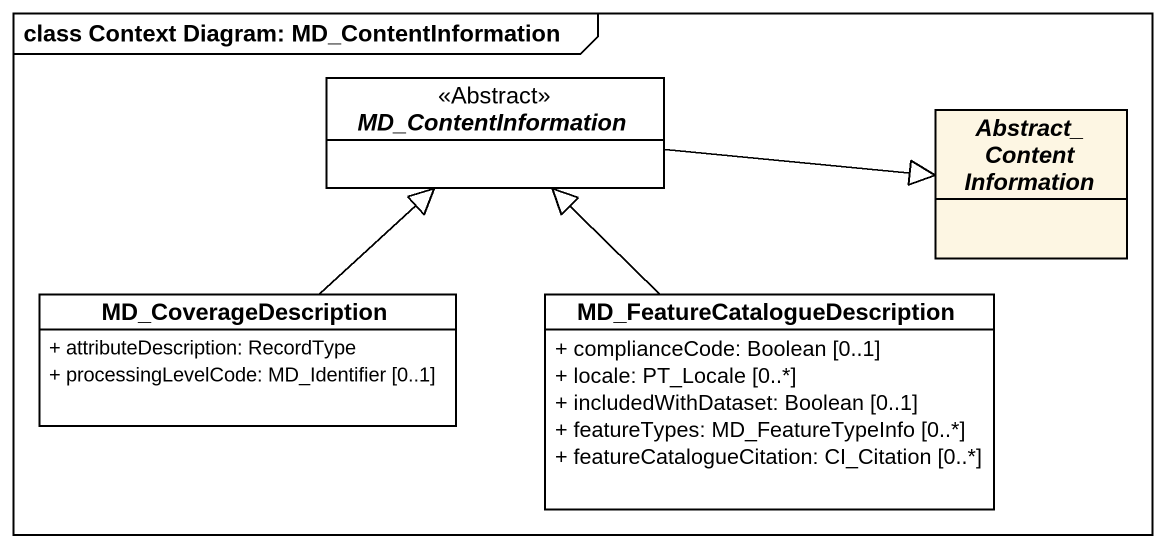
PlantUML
@startuml
mainframe class Context Diagram: MD_ContentInformation
hide circle
hide empty members
skinparam classAttributeIconSize 0
abstract class MD_ContentInformation <<Abstract>> #FFFFFF
abstract class Abstract_ContentInformation
class MD_CoverageDescription #FFFFFF {
  + attributeDescription: RecordType
  + processingLevelCode: MD_Identifier [0..1]
}
class "MD_FeatureCatalogueDescription" as MD_FeatureCatalogueDescripti #FFFFFF {
  + complianceCode: Boolean [0..1]
  + locale: PT_Locale [0..*]
  + includedWithDataset: Boolean [0..1]
  + featureTypes: MD_FeatureTypeInfo [0..*]
  + featureCatalogueCitation: CI_Citation [0..*]
}
MD_ContentInformation -right-|> Abstract_ContentInformation
MD_CoverageDescription -up-|> MD_ContentInformation
MD_FeatureCatalogueDescripti -up-|> MD_ContentInformation
@enduml
